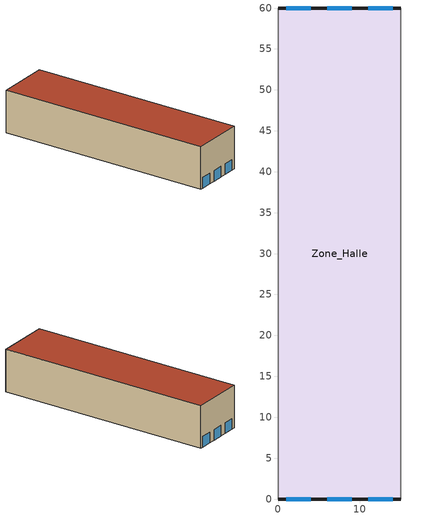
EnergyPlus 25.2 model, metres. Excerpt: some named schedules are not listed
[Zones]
Zone_Halle
 floor ground (Boden): 0,0 0,60 15,60 15,0 z0
 wall outside (Aussenwand): 0,0 15,0 / 15,60 0,60 z0:12
 wall adiabatic (Innenwand): 0,60 0,0 / 15,0 15,60 z0:12
 window (Tor): 1,0 4,0 / 6,0 9,0 / 11,0 14,0 / 4,60 1,60 / 9,60 6,60 / 14,60 11,60 z0:3
 roof outside (Dach): 15,0 15,60 0,60 0,0 z12
[Building]
Halle_15x60x12: North Axis {deg}=90; Terrain=Country; Minimum Number of Warmup Days=6
[Site:Location]
Muenchen_Bayern_DEU: Latitude {deg}=48.13; Longitude {deg}=11.7; Time Zone {hr}=1; Elevation {m}=529
[Site:GroundTemperature:BuildingSurface]
15, 15, 15, 15, 15, 15, 15, 15, 15, 15, 15, 15
[Material]
Name | Roughness | Thickness {m} | Conductivity {W/m-K} | Density {kg/m3} | Specific Heat {J/kg-K}
AW_IW_Obj30_Porenbeton | MediumRough | 0.2032 | 0.5 | 464 | 880
D_Obj14_Gipskarton | MediumSmooth | 0.0159 | 0.16 | 800 | 1090
B_Obj43_Beton | MediumRough | 0.2032 | 1.95 | 2240 | 900
AW_Obj91_Waermedaemmung | Rough | 0.025 | 0.0245 | 24 | 1590
D_Obj80_Daemmung | MediumRough | 0.05 | 0.036 | 140 | 960
D_Obj84_XPS | MediumSmooth | 0.025 | 0.029 | 29 | 1210
D_Obj8_Built-up roofing | Rough | 0.0095 | 0.16 | 1120 | 1460
Obj03_Metal surface | Smooth | 0.005 | 15 | 7824 | 500
Obj20_G06 50mm wood | MediumSmooth | 0.0508 | 0.15 | 608 | 1630
[WindowMaterial:SimpleGlazingSystem]
Glazing_Tor: U-Factor {W/m2-K}=1.8; Solar Heat Gain Coefficient=0.0001
[Construction]
Aussenwand: AW_Obj91_Waermedaemmung, AW_IW_Obj30_Porenbeton
Innenwand: AW_IW_Obj30_Porenbeton
Dach: D_Obj8_Built-up roofing, D_Obj80_Daemmung, D_Obj14_Gipskarton
Boden: D_Obj84_XPS, B_Obj43_Beton
Tor: Glazing_Tor
Metall_IM: Obj03_Metal surface
Holz_IM: Obj20_G06 50mm wood
[Zone]
Zone_Halle: Multiplier=1; Ceiling Height {m}=12; Volume {m3}=10800; Floor Area {m2}=900; Part of Total Floor Area=Yes
[ZoneControl:Thermostat]
Thermostat: Zone or ZoneList=Zone_Halle; Control Type Schedule=Sch_Regelungsart; Control 1=Sollwert_Heizen
[ThermostatSetpoint:SingleHeating]
Sollwert_Heizen: Setpoint Temperature Schedule=Sch_T_soll
[ZoneHVAC:IdealLoadsAirSystem]
IdealLoads: Maximum Heating Supply Air Temperature {C}=50; Minimum Cooling Supply Air Temperature {C}=13; Maximum Heating Supply Air Humidity Ratio {kgWater/kgDryAir}=0.0156; Minimum Cooling Supply Air Humidity Ratio {kgWater/kgDryAir}=0.0077; Heating Limit=NoLimit; Cooling Limit=NoLimit; Dehumidification Control Type=None; Humidification Control Type=None; Demand Controlled Ventilation Type=None; Outdoor Air Economizer Type=NoEconomizer; Heat Recovery Type=None
[Zone equipment]
Zone_Halle: IdealLoads
[ElectricEquipment]
Interne_Gewinne_Geraete: Zone or ZoneList or Space or SpaceList=Zone_Halle; Schedule=Sch_Geraete; Design Level Calculation Method=EquipmentLevel; Design Level {W}=9375
[InternalMass] Zone or ZoneList=Zone_Halle
Name | Construction | Surface Area {m2}
Interne_Masse_Metall | Metall_IM | 1607.14
Interne_Masse_Holz | Holz_IM | 803.57
[ZoneInfiltration:DesignFlowRate]
Grundinfiltration: Zone or ZoneList or Space or SpaceList=Zone_Halle; Schedule=Sch_Immer_an; Design Flow Rate Calculation Method=AirChanges/Hour; Air Changes per Hour {1/hr}=0.0237579; Constant Term Coefficient=1; Temperature Term Coefficient=0; Velocity Term Coefficient=0; Velocity Squared Term Coefficient=0
[ZoneVentilation:DesignFlowRate] Zone or ZoneList or Space or SpaceList=Zone_Halle; Design Flow Rate Calculation Method=Flow/Zone; Design Flow Rate {m3/s}=2.322033; Ventilation Type=Natural; Fan Pressure Rise {Pa}=0; Fan Total Efficiency=1; Constant Term Coefficient=0.606; Temperature Term Coefficient=0.03636; Velocity Term Coefficient=0.1177; Velocity Squared Term Coefficient=0; Minimum Indoor Temperature {C}=-100; Maximum Indoor Temperature {C}=100; Delta Temperature {deltaC}=-100; Minimum Outdoor Temperature {C}=-100; Maximum Outdoor Temperature {C}=100; Maximum Wind Speed {m/s}=40
Name | Schedule
DFR_BLAST_Tor1 | AN_1_Tor_Schedule
DFR_BLAST_Tor2 | AN_2_Tor_Schedule
DFR_BLAST_Tor3 | AN_3_Tor_Schedule
DFR_BLAST_Tor4 | AB_1_Tor_Schedule
DFR_BLAST_Tor5 | AB_2_Tor_Schedule
DFR_BLAST_Tor6 | AB_3_Tor_Schedule
[Schedule:Constant]
Name | Hourly Value
Sch_Immer_an; Sch_Regelungsart | 1
Sch_T_soll | 17
[Schedule:Compact]
Sch_Geraete: Through: 12/31, For: Weekdays, Until: 07:00, 0, Until: 16:00, 1, Until: 24:00, 0, For: AllOtherDays, Until: 24:00, 0
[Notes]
DFR_BLAST_Jahr_rot90.idf
Modellansatz      : ZoneVentilation:DesignFlowRate, BLAST-Koeffizientensatz, Input Output Reference
Geometrie         : Hallenstueck 15 x 60 x 12 m, A = 900 m2, V = 10800 m3
Tore              : alle sechs, schedulegesteuert
Gebaeudedrehung   : 90 Grad (Tore in Ost/West)
Tor 1-3 (AW_Sued) <- AN_1..3, Tor 4-6 (AW_Nord) <- AB_1..3
Wetterdatei       : DEU_Munich.108660_IWEC.epw (Stundenwerte, unveraendert)
Windprofil        : EnergyPlus-Standard (Terrain Country)
Zeitraum          : 1.1. bis 31.12.
Timestep          : 60 pro Stunde
Sollwert          : 17 Grad C konstant, keine Nachtabsenkung
Auswertung        : Oktober bis April, 5088 h
Erzeugt von make_heizperiode.py. Setzungen siehe README_Heizperiode.md.
STUFE 3 - vereinfachte Modellansaetze.
Grundinfiltration als ZoneInfiltration:DesignFlowRate, 0.025 1/h, konstant.
Die sechs Lueftungsobjekte sind untereinander nicht druckgekoppelt.
Design Flow Rate je Tor = 2.441588 m3/s, kalibriert gegen AFN,
eingegeben als 2.322033 m3/s (Dichtekorrektur 1.051487).
